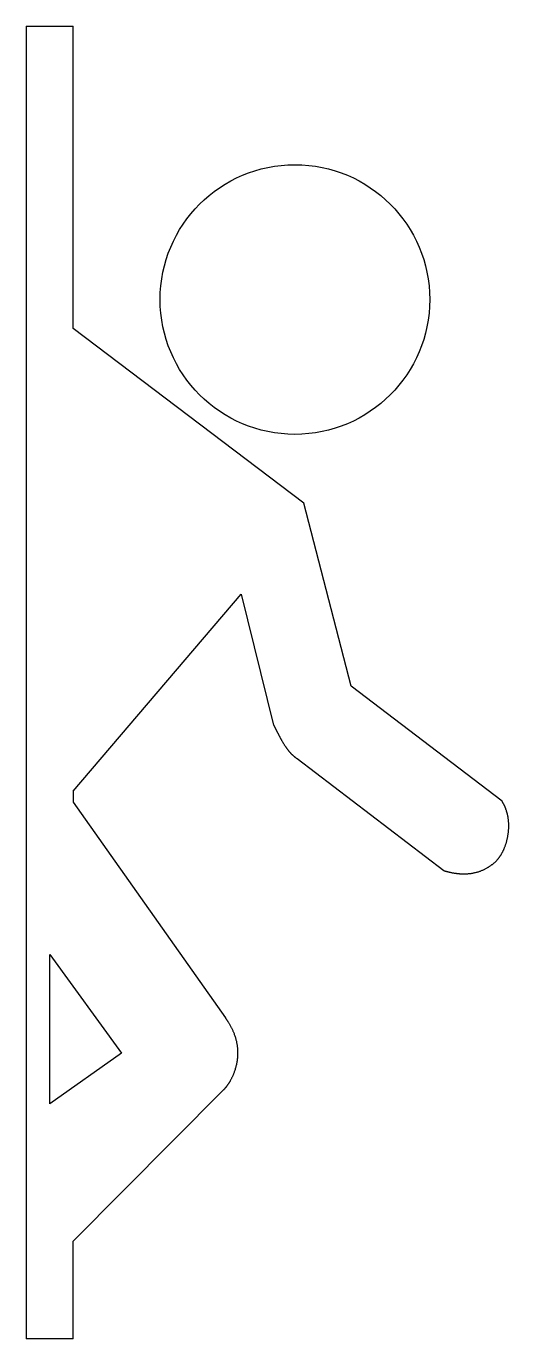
# Model space of a CAD drawing. Header units: inches. Extents: x 0.79 to 1.22, y -0.63 to 0.54.
import ezdxf

# ---------------------------------------------------------------- set-up
doc = ezdxf.new("R2010")
doc.units = ezdxf.units.IN
doc.layers.get('0').update_dxf_attribs({"linetype": 'CONTINUOUS'})

msp = doc.modelspace()

# ---------------------------------------------------------------- linework, layer by layer
for p, q in [((0.79, 0.544), (0.832, 0.544)), ((0.79, 0.544), (0.79, -0.628)), ((0.832, 0.274), (0.832, 0.544)), ((1.038, 0.118), (0.832, 0.274)), ((1.0803, -0.0452), (1.038, 0.118)), ((0.832, -0.139), (0.982, 0.037)), ((0.982, 0.037), (1.011, -0.08)), ((1.215, -0.148), (1.0803, -0.0452)), ((1.032, -0.11), (1.163, -0.21)), ((0.832, -0.139), (0.832, -0.149)), ((0.832, -0.149), (0.9679, -0.3414)), ((0.832, -0.541), (0.966, -0.406)), ((0.832, -0.628), (0.832, -0.541)), ((0.832, -0.628), (0.79, -0.628))]:
    msp.add_line(p, q)
msp.add_lwpolyline([(0.811, -0.4183), (0.811, -0.285), (0.875, -0.373)], close=True)
msp.add_circle((1.03, 0.3), 0.1204)
for points in [[(1.011, -0.08), (1.0117, -0.0813), (1.013, -0.084), (1.015, -0.0879), (1.0178, -0.0933), (1.0216, -0.0996), (1.0251, -0.1043), (1.0283, -0.1073), (1.0307, -0.1092), (1.032, -0.11)], [(1.163, -0.21), (1.1663, -0.211), (1.1727, -0.2125), (1.1813, -0.2135), (1.1913, -0.2125), (1.201, -0.2086), (1.2084, -0.2033), (1.2136, -0.1974), (1.2174, -0.1902), (1.2203, -0.1809), (1.2216, -0.1702), (1.2207, -0.1611), (1.2185, -0.1544), (1.2163, -0.1501), (1.215, -0.148)], [(0.9679, -0.3414), (0.9702, -0.3447), (0.9743, -0.3513), (0.9782, -0.3607), (0.9798, -0.3725), (0.9778, -0.386), (0.974, -0.3953), (0.9703, -0.4011), (0.9675, -0.4045), (0.966, -0.406)]]:
    msp.add_open_spline(points, degree=5)

doc.saveas('drawing.dxf')
